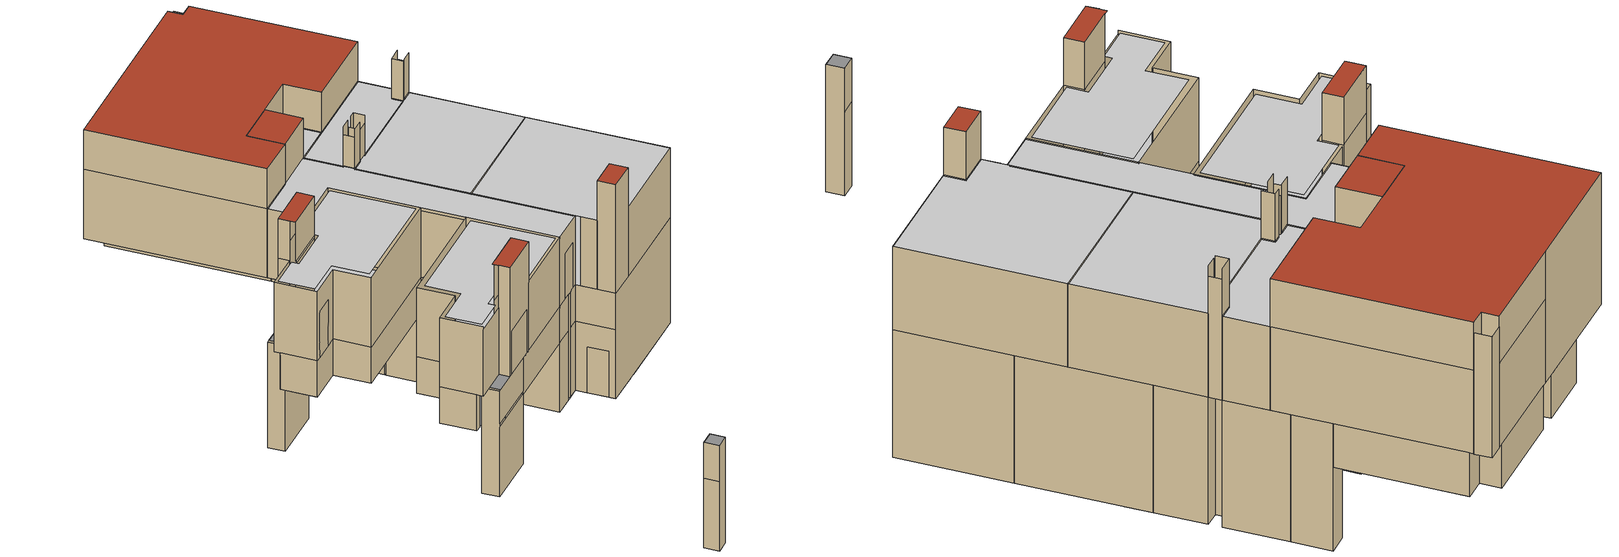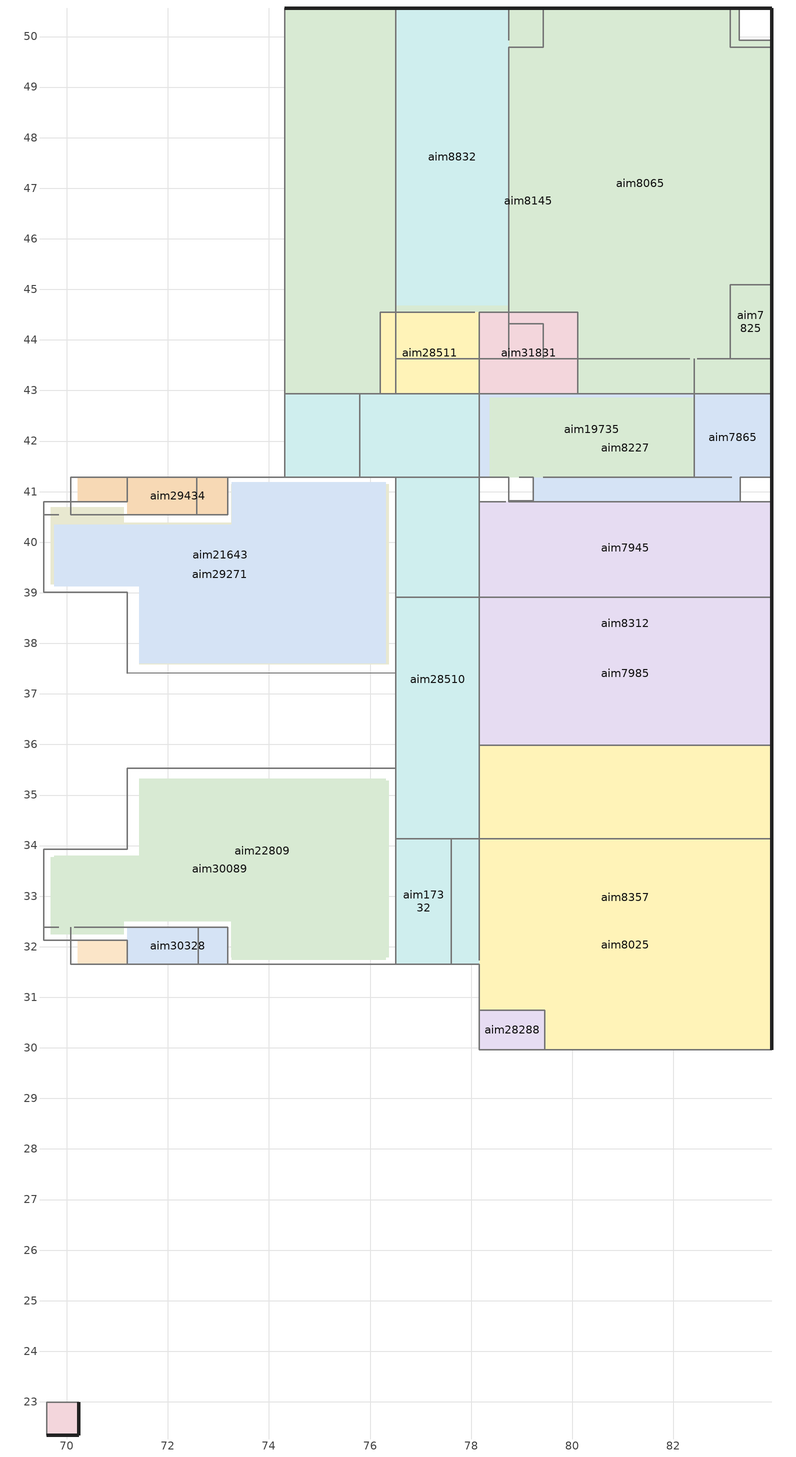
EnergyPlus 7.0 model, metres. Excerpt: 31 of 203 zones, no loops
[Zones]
aim6174
 floor to aim0381 (construction-32): 69.6,22.34 69.6,22.99 70.24,22.99 70.24,22.34 z154.23
 wall outside (aim0014): 69.6,22.34 70.24,22.34 70.24,22.99 z149.35:154.23
 wall to aim6214 (construction-31): 70.24,22.99 69.6,22.99 69.6,22.34 z149.35:152.55; 70.24,22.99 69.6,22.99 69.6,22.34 z152.55:154.23
 ceiling to aim5934 (construction-32): 70.24,22.34 70.24,22.99 69.6,22.99 69.6,22.34 z149.35
aim7825
 floor to aim8145 (construction-32): 83.12,43.63 83.12,45.09 83.94,45.09 83.94,43.63 z154.23
 wall outside (aim0014): 83.94,43.63 83.94,45.09 z149.35:154.23
 wall to aim7865 (construction-31): 83.12,43.63 83.94,43.63 z149.35:154.23
 wall to aim7785 (construction-31): 83.12,44.75 83.12,43.83 z149.35:151.49; 83.94,45.09 83.12,45.09 z149.35:152.55; 83.12,43.63,149.35 83.12,43.63,152.55 83.12,45.09,152.55 83.12,45.09,149.35 83.12,44.75,149.35 83.12,44.75,151.49 83.12,43.83,151.49 83.12,43.83,149.35
 wall to aim8065 (construction-31): 83.94,45.09 83.12,45.09 83.12,43.63 z152.55:154.23
 ceiling to aim7484 (construction-32): 83.94,43.63 83.94,45.09 83.12,45.09 83.12,43.63 z149.35
aim7865
 floor to aim8145 (construction-32): 82.41,43.01 82.41,43.63 83.94,43.63 83.94,43.01 z154.23
 floor to aim8227 (construction-32): 82.41,41.28 82.41,42.86 83.94,42.86 83.94,41.28 z154.23
 wall outside (aim0014): 83.94,41.28 83.94,43.63 z149.35:154.23
 wall to aim7785 (construction-31): 83.12,43.63 82.47,43.63 z149.35:152.55
 wall to aim8065 (construction-31): 83.12,43.63 82.47,43.63 z152.55:154.23
 wall to aim7905 (construction-31): 83.45,41.28 83.94,41.28 z149.35:154.23
 wall to aim7945 (construction-31): 82.41,41.28 83.15,41.28 z149.35:154.23
 wall to aim15850 (construction-31): 82.41,43.63 82.41,41.28 z149.35:152.55
 wall to aim19735 (construction-31): 82.41,43.63 82.41,41.28 z152.55:154.23
 ceiling to aim7484 (construction-32): 83.94,41.28 83.94,43.63 82.41,43.63 82.41,41.28 z149.35
aim7945
 floor to aim8227 (construction-32): 79.23,40.8 79.23,41.18 83.32,41.18 83.32,40.8 z154.23
 floor to aim28510 (construction-32): 76.51,38.92 76.51,41.28 78.06,41.28 78.06,38.92 z154.23
 floor to aim8312 (construction-32): 78.16,38.98 78.16,40.8 83.94,40.8 83.94,38.98 z154.23
 wall outside (aim0014): 83.94,38.92 83.94,40.8 z149.35:154.23
 wall to aim15850 (construction-31): 82.41,41.28 79.42,41.28 z149.35:152.55; 78.49,41.28 77.58,41.28 z149.35:151.49; 76.51,41.28,149.35 76.51,41.28,152.58 78.75,41.28,152.58 78.75,41.28,149.35 78.49,41.28,149.35 78.49,41.28,151.49 77.58,41.28,151.49 77.58,41.28,149.35
 wall to aim19735 (construction-31): 82.41,41.28 79.42,41.28 z152.55:154.23; 78.75,41.28 76.51,41.28 z152.73:154.23
 wall to aim7905 (construction-31): 83.94,40.8 83.32,40.8 83.32,41.28 z149.35:154.23
 wall to aim21903 (construction-31): 79.23,41.28 79.23,40.82 78.75,40.82 78.75,41.28 z149.35:154.23
 wall to aim15953 (construction-31): 76.51,41.28 76.51,38.92 z149.35:152.58
 wall to aim21643 (construction-31): 76.51,41.28 76.51,38.92 z152.73:154.23
 wall to aim7985 (construction-31): 76.51,38.92 83.94,38.92 z149.35:154.23
 ceiling to aim7484 (construction-32): 83.94,38.92 83.94,40.8 83.32,40.8 83.32,41.28 79.23,41.28 79.23,40.82 78.75,40.82 78.75,41.28 76.51,41.28 76.51,38.92 z149.35
aim7985
 floor to aim8312 (construction-32): 78.16,35.98 78.16,38.82 83.94,38.82 83.94,35.98 z154.23
 floor to aim28510 (construction-32): 76.51,34.14 76.51,38.92 78.06,38.92 78.06,34.14 z154.23
 floor to aim8357 (construction-32): 78.16,34.26 78.16,35.98 83.94,35.98 83.94,34.26 z154.23
 wall outside (aim0014): 83.94,34.14 83.94,38.92 z149.35:154.23
 wall to aim17004 (construction-31): 76.51,35.53 76.51,34.22 z149.35:152.55
 wall to aim0381 (construction-31): 76.51,37.42 76.51,35.53 z149.35:154.23
 wall to aim15953 (construction-31): 76.51,38.86 76.51,37.42 z149.35:152.55
 wall to aim22809 (construction-31): 76.51,35.53 76.51,34.22 z152.55:154.23
 wall to aim21643 (construction-31): 76.51,38.86 76.51,37.42 z152.55:154.23
 wall to aim8025 (construction-31): 77.8,34.14 78.71,34.14 z149.35:151.49; 77.8,34.14,149.35 77.8,34.14,151.49 78.71,34.14,151.49 78.71,34.14,149.35 83.94,34.14,149.35 83.94,34.14,154.23 77.61,34.14,154.23 77.61,34.14,149.35
 wall to aim17332 (construction-31): 76.51,34.14 77.61,34.14 z149.35:154.23
 ceiling to aim7484 (construction-32): 83.94,37.91 83.94,38.92 76.51,38.92 76.51,37.91 z149.35
 ceiling to aim7665 (construction-32): 83.94,35.61 83.94,37.81 79.92,37.81 79.92,35.61 z149.35
 ceiling to aim0381 (construction-32): 79.92,34.26 79.92,37.81 76.51,37.81 76.51,34.26 z149.35
 ceiling to aim7705 (construction-32): 83.94,34.26 83.94,35.61 79.92,35.61 79.92,34.26 z149.35
aim8025
 floor to aim8357 (construction-32): 78.16,30.74 78.16,34.1 83.94,34.1 83.94,29.96 79.45,29.96 79.45,30.74 z154.23
 floor to aim28510 (construction-32): 77.61,31.65 77.61,34.14 78.06,34.14 78.06,31.65 z154.23
 floor to aim28288 (construction-32): 78.16,29.96 78.16,30.74 79.45,30.74 79.45,29.96 z154.23
 wall outside (aim0014): 83.94,29.96 83.94,34.14 z149.35:154.23
 wall to aim7223 (construction-31): 78.16,29.96 83.94,29.96 z149.35:154.23
 wall to aim0381 (construction-31): 77.69,31.65 78.16,31.65 z149.35:152.55; 77.69,31.65 78.16,31.65 78.16,29.96 z152.55:154.23; 78.16,31.17 78.16,30.25 z149.35:151.49; 78.16,29.96,152.55 78.16,31.65,152.55 78.16,31.65,149.35 78.16,31.17,149.35 78.16,31.17,151.49 78.16,30.25,151.49 78.16,30.25,149.35 78.16,29.96,149.35
 wall to aim17332 (construction-31): 77.61,34.14 77.61,31.65 z149.35:154.23
 ceiling to aim7705 (construction-32): 83.94,29.96 83.94,34.14 80.04,34.14 80.04,29.96 z149.35
 ceiling to aim0381 (construction-32): 79.74,33.8 79.74,34.14 77.61,34.14 77.61,33.8 z149.35
 ceiling to aim17373 (construction-32): 78.16,31.65 78.16,29.96 79.74,29.96 79.74,33.42 77.61,33.42 77.61,31.65 z149.35
aim8065
 floor to aim8145 (construction-32): 78.75,44.69 78.75,49.79 79.43,49.79 79.43,50.56 83.12,50.56 83.12,49.79 83.94,49.79 83.94,45.09 83.12,45.09 83.12,43.63 80.19,43.63 80.19,44.69 z154.23
 floor to aim31831 (construction-32): 79.58,43.77 79.58,44.55 80.11,44.55 80.11,43.77 z154.23
 wall outside (aim0014): 83.94,45.09 83.94,49.79 / 83.12,50.56 79.43,50.56 z152.55:154.23
 wall to aim19735 (construction-31): 79.43,43.63 82.32,43.63 z152.55:154.23
 wall to aim8832 (construction-31): 78.75,49.79 78.75,44.32 z152.55:154.23
 wall to aim8718 (construction-31): 79.43,50.56 79.43,49.79 78.75,49.79 z152.55:154.23
 wall to aim7745 (construction-31): 83.94,49.79 83.12,49.79 83.12,50.56 z152.55:154.23
 wall to aim15771 (construction-31): 78.75,44.32 79.43,44.32 79.43,43.63 z152.55:154.23
 ceiling to aim7785 (aim0068): 79.43,44.32 79.43,43.63 83.12,43.63 83.12,45.09 83.94,45.09 83.94,49.79 83.12,49.79 83.12,50.56 79.43,50.56 79.43,49.79 78.75,49.79 78.75,44.32 z152.55
aim8105
 wall outside (aim0014): 83.94,49.93 83.94,50.56 83.31,50.56 z154.21:158.85
 wall to aim8145 (construction-31): 83.31,50.56 83.31,49.93 83.94,49.93 z154.23:157.43; 83.31,50.56 83.31,49.93 83.94,49.93 z157.43:159.26
aim8145
 wall outside (aim0014): 83.94,42.93 83.94,49.93 / 83.31,50.56 79.23,50.56 z154.23:157.43; 83.94,42.93 83.94,49.93 / 83.31,50.56 79.23,50.56 z157.43:159.26; 79.23,50.56 74.31,50.56 z154.23:159.26
 wall to aim28510 (construction-31): 74.54,42.93 75.46,42.93 z154.23:156.36; 74.54,42.93,154.23 74.54,42.93,156.36 75.46,42.93,156.36 75.46,42.93,154.23 76.2,42.93,154.23 76.2,42.93,157.43 74.31,42.93,157.43 74.31,42.93,154.23
 wall to aim28669 (construction-31): 74.31,42.93 76.2,42.93 z157.43:159.26
 wall to aim0381 (construction-31): 74.31,50.56 74.31,42.93 z154.23:157.43; 74.31,50.56 74.31,42.93 z157.43:159.26
 wall to aim28511 (construction-31): 76.2,42.93 76.2,44.55 78.07,44.55 z154.23:157.43; 76.2,42.93 76.2,44.55 78.07,44.55 z157.43:159.26
 wall to aim31831 (construction-31): 78.66,44.55 79.58,44.55 z154.23:156.36; 80.11,44.55 80.11,42.93 z154.23:157.43; 78.66,44.55,154.23 78.66,44.55,156.36 79.58,44.55,156.36 79.58,44.55,154.23 80.11,44.55,154.23 80.11,44.55,157.43 78.16,44.55,157.43 78.16,44.55,154.23
 wall to aim32067 (construction-31): 78.16,44.55 80.11,44.55 80.11,42.93 z157.43:159.26
 wall to aim8227 (construction-31): 80.11,42.93 83.94,42.93 z154.23:157.43
 wall to aim8402 (construction-31): 80.11,42.93 83.94,42.93 z157.43:159.26
 ceiling to aim0381 (construction-32): 76,43.01 76,44.69 76.31,44.69 76.31,50.24 74.48,50.24 74.48,43.01 z154.23
 roof outside (aim0073): 74.31,42.93 76.2,42.93 76.2,44.55 80.11,44.55 80.11,42.93 83.94,42.93 83.94,49.93 83.31,49.93 83.31,50.56 74.31,50.56 z159.26
aim8227
 wall outside (aim0014): 83.94,41.28 83.94,42.93 z154.23:157.43
 wall to aim8272 (construction-31): 83.32,40.8 83.32,41.28 83.94,41.28 z154.23:157.43
 wall to aim8312 (construction-31): 79.23,40.8 83.32,40.8 z154.23:157.43
 wall to aim29741 (construction-31): 78.95,41.28 79.23,41.28 79.23,40.8 z154.23:157.43
 wall to aim28510 (construction-31): 78.16,42.72 78.16,41.8 z154.23:156.36; 78.16,41.28,157.43 78.16,42.93,157.43 78.16,42.93,154.23 78.16,42.72,154.23 78.16,42.72,156.36 78.16,41.8,156.36 78.16,41.8,154.23 78.16,41.28,154.23
 wall to aim29782 (construction-31): 78.16,41.28 78.66,41.28 z154.23:157.43
 wall to aim31831 (construction-31): 80.11,42.93 78.16,42.93 z154.23:157.43
 ceiling to aim8402 (aim0068): 78.16,41.28 78.16,42.93 83.94,42.93 83.94,41.28 83.32,41.28 83.32,40.8 79.23,40.8 79.23,41.28 z157.43
aim8272
 wall outside (aim0014): 83.94,40.8 83.94,41.28 z154.21:158.85
 wall to aim8402 (construction-31): 83.94,41.28 83.32,41.28 83.32,40.8 z157.43:159.26
 wall to aim8312 (construction-31): 83.46,40.8 83.94,40.8 z154.23:157.43
 wall to aim8442 (construction-31): 83.46,40.8 83.94,40.8 z157.43:159.26
aim8312
 wall outside (aim0014): 83.94,35.98 83.94,40.8 z154.23:157.43
 wall to aim29741 (construction-31): 79.23,40.8 78.75,40.8 z154.23:157.3
 wall to aim29782 (construction-31): 78.68,40.8 78.16,40.8 z154.23:157.43
 wall to aim28510 (construction-31): 78.16,40.58 78.16,39.67 z154.23:156.36; 78.16,35.98,157.43 78.16,40.8,157.43 78.16,40.8,154.23 78.16,40.58,154.23 78.16,40.58,156.36 78.16,39.67,156.36 78.16,39.67,154.23 78.16,35.98,154.23
 wall to aim8357 (construction-31): 78.16,35.98 83.94,35.98 z154.23:157.43
 ceiling to aim8442 (aim0068): 78.16,35.98 78.16,40.8 83.94,40.8 83.94,35.98 z157.43
aim8357
 wall outside (aim0014): 83.94,29.96 83.94,35.98 z154.23:157.43
 wall to aim7223 (construction-31): 79.45,29.96 83.94,29.96 z154.23:157.43
 wall to aim0381 (construction-31): 78.16,31.43 78.16,30.74 z154.23:157.43
 wall to aim28510 (construction-31): 78.16,35.77 78.16,34.85 z154.23:156.36; 78.16,31.73,157.43 78.16,35.98,157.43 78.16,35.98,154.23 78.16,35.77,154.23 78.16,35.77,156.36 78.16,34.85,156.36 78.16,34.85,154.23 78.16,31.73,154.23
 wall to aim28288 (construction-31): 78.16,30.74 79.45,30.74 79.45,29.96 z154.23:157.43
 ceiling to aim8482 (aim0068): 78.16,30.74 78.16,35.98 83.94,35.98 83.94,29.96 79.45,29.96 79.45,30.74 z157.43
aim8832
 floor to aim8145 (construction-32): 76.51,44.69 76.51,50.56 78.75,50.56 78.75,44.69 z154.23
 floor to aim31831 (construction-32): 78.16,43.77 78.16,44.55 78.67,44.55 78.67,43.77 z154.23
 floor to aim28511 (construction-32): 76.61,43.77 76.61,44.55 78.16,44.55 78.16,43.77 z154.23
 wall outside (aim0014): 78.75,50.56 76.51,50.56 z152.55:154.23
 wall to aim0381 (construction-31): 76.51,50.56 76.51,43.63 z152.55:154.23
 wall to aim19735 (construction-31): 76.51,43.63 78.75,43.63 z152.55:154.23
 wall to aim15771 (construction-31): 78.75,43.63 78.75,44.32 z152.73:154.23
 wall to aim8718 (construction-31): 78.75,49.93 78.75,50.56 z152.55:154.23
 ceiling to aim8678 (aim0068): 78.75,43.63 78.75,50.56 76.51,50.56 76.51,43.63 z152.55
aim15771
 floor to aim31831 (construction-32): 78.75,43.63 78.75,44.32 79.43,44.32 79.43,43.63 z154.23
 wall to aim15850 (construction-31): 78.75,43.63 79.43,43.63 z149.35:152.58
 wall to aim19735 (construction-31): 78.75,43.63 79.43,43.63 z152.73:154.23
 wall to aim8678 (construction-31): 78.75,44.32 78.75,43.63 z149.35:152.58
 wall to aim7785 (construction-31): 79.43,43.63 79.43,44.32 78.75,44.32 z149.35:152.55
 ceiling to aim7484 (construction-32): 79.43,43.63 79.43,44.32 78.75,44.32 78.75,43.63 z149.35
aim16006
 floor to aim29434 (construction-32): 71.2,40.54 71.2,41.28 72.5,41.28 72.5,40.54 z154.23
 floor to aim0381 (construction-32): 70.22,40.8 70.22,41.28 71.2,41.28 71.2,40.8 z154.23
 wall to aim0381 (construction-31): 72.26,41.28 70.43,41.28 z149.35:151.49; 72.57,41.28 70.08,41.28 z152.73:154.23; 70.08,41.28,149.35 70.08,41.28,152.58 72.57,41.28,152.58 72.57,41.28,149.35 72.26,41.28,149.35 72.26,41.28,151.49 70.43,41.28,151.49 70.43,41.28,149.35
 wall to aim15953 (construction-31): 70.08,40.54 72.57,40.54 z149.35:152.58; 72.57,40.54 72.57,41.28 z149.35:152.55
 wall to aim21643 (construction-31): 70.08,40.54 72.57,40.54 z152.73:154.23; 72.57,40.54 72.57,41.28 z152.55:154.23
 wall to aim21526 (construction-31): 70.08,41.28 70.08,40.54 z149.35:154.23
 ceiling to aim7484 (construction-32): 72.57,40.54 72.57,41.28 70.08,41.28 70.08,40.54 z149.35
aim17332
 floor to aim28510 (construction-32): 76.51,31.65 76.51,34.14 77.61,34.14 77.61,31.65 z154.23
 wall to aim17004 (construction-31): 76.51,34.14 76.51,31.65 z149.35:152.58
 wall to aim22809 (construction-31): 76.51,34.14 76.51,31.65 z152.73:154.23
 wall to aim0381 (construction-31): 76.51,31.65 77.39,31.65 z149.35:152.55; 76.51,31.65 77.39,31.65 z152.55:154.23
 ceiling to aim0381 (construction-32): 77.61,33.8 77.61,34.14 76.51,34.14 76.51,33.8 z149.35
 ceiling to aim17373 (construction-32): 77.61,31.65 77.61,33.42 76.51,33.42 76.51,31.65 z149.35
aim17543
 floor to aim30328 (construction-32): 71.2,31.65 71.2,32.39 72.5,32.39 72.5,31.65 z154.23
 floor to aim0381 (construction-32): 70.22,31.65 70.22,32.13 71.2,32.13 71.2,31.65 z154.23
 wall to aim0381 (construction-31): 70.08,31.65 72.6,31.65 z149.35:152.58; 70.08,31.65 72.6,31.65 z152.73:154.23
 wall to aim17004 (construction-31): 72.6,31.65 72.6,32.39 70.15,32.39 z149.35:152.55
 wall to aim22809 (construction-31): 72.6,31.65 72.6,32.39 70.15,32.39 z152.55:154.23
 wall to aim23002 (construction-31): 70.08,32.39 70.08,31.65 z149.35:154.23
 ceiling to aim17496 (construction-32): 72.6,31.65 72.6,32.39 70.08,32.39 70.08,31.65 z149.35
aim19735
 floor to aim8145 (construction-32): 80.11,42.93 80.11,43.47 82.32,43.47 82.32,42.93 z154.23
 floor to aim31831 (construction-32): 78.16,42.93 78.16,43.47 80.11,43.47 80.11,42.93 z154.23
 floor to aim28511 (construction-32): 76.61,42.93 76.61,43.47 78.16,43.47 78.16,42.93 z154.23
 floor to aim8227 (construction-32): 78.36,41.28 78.36,42.86 82.41,42.86 82.41,41.28 z154.23
 floor to aim28510 (construction-32): 75.85,41.28 75.85,42.93 78.16,42.93 78.16,41.49 76.51,41.49 76.51,41.28 z154.23
 wall to aim0381 (construction-31): 76.51,43.63 76.51,42.93 75.8,42.93 75.8,41.28 z152.55:154.23
 wall to aim21903 (construction-31): 78.97,41.28 79.12,41.28 z152.55:154.23
 wall to aim21643 (construction-31): 75.8,41.28 76.31,41.28 z152.55:154.23
 ceiling to aim15850 (aim0068): 82.41,41.28 82.41,43.63 76.51,43.63 76.51,42.93 75.8,42.93 75.8,41.28 z152.55
aim21643
 floor to aim29271 (construction-32): 69.76,39.13 69.76,40.35 73.26,40.35 73.26,41.18 76.31,41.18 76.31,37.61 71.43,37.61 71.43,39.13 z154.23
 floor to aim29434 (construction-32): 72.65,40.54 72.65,41.28 73.19,41.28 73.19,40.54 z154.23
 wall to aim0381 (construction-31): 69.55,40.54 69.55,39.01 71.2,39.01 71.2,37.41 76.51,37.42 / 75.8,41.28 72.66,41.28 z152.55:154.23
 wall to aim21526 (construction-31): 69.84,40.54 69.55,40.54 z152.55:154.23
 ceiling to aim15953 (aim0068): 71.2,39.01 71.2,37.41 76.51,37.42 76.51,41.28 72.57,41.28 72.57,40.54 69.55,40.54 69.55,39.01 z152.55
aim22809
 floor to aim30089 (construction-32): 69.76,32.51 69.76,33.8 71.43,33.8 71.43,35.32 76.31,35.32 76.31,31.74 73.26,31.74 73.26,32.51 z154.23
 floor to aim30328 (construction-32): 72.8,31.65 72.8,32.39 73.18,32.39 73.18,31.65 z154.23
 wall to aim0381 (construction-31): 72.6,31.65 76.51,31.65 / 76.51,35.53 71.2,35.53 71.2,33.93 69.55,33.93 69.55,32.39 z152.55:154.23
 wall to aim23002 (construction-31): 69.55,32.39 69.84,32.39 z152.55:154.23
 ceiling to aim17004 (aim0068): 72.6,32.39 72.6,31.65 76.51,31.65 76.51,35.53 71.2,35.53 71.2,33.93 69.55,33.93 69.55,32.39 z152.55
aim28288
 wall to aim7223 (construction-31): 78.16,29.96 79.45,29.96 z154.23:159.26
 wall to aim0381 (construction-31): 78.16,30.74 78.16,29.96 z154.23:159.26
 wall to aim8482 (construction-31): 79.45,29.96 79.45,30.74 78.16,30.74 z157.43:159.26
 roof outside (aim0073): 78.16,29.96 79.45,29.96 79.45,30.74 78.16,30.74 z159.26
aim28511
 wall to aim28510 (construction-31): 76.2,42.93 78.16,42.93 z154.23:157.3
 wall to aim28669 (construction-31): 76.2,42.93 78.16,42.93 z157.45:159.26
 wall to aim31831 (construction-31): 78.16,42.93 78.16,44.55 z154.23:157.43
 wall to aim32067 (construction-31): 78.16,42.93 78.16,44.55 z157.43:159.26
 roof outside (aim0073): 76.2,42.93 78.16,42.93 78.16,44.55 76.2,44.55 z159.26
aim28510
 wall to aim0381 (construction-31): 74.31,42.42 74.31,41.51 / 77.03,31.65 77.95,31.65 z154.23:156.36; 76.51,37.42 76.51,35.53 z154.23:157.3; 74.31,41.28,157.43 74.31,42.93,157.43 74.31,42.93,154.23 74.31,42.42,154.23 74.31,42.42,156.36 74.31,41.51,156.36 74.31,41.51,154.23 74.31,41.28,154.23; 76.51,31.65,154.23 77.03,31.65,154.23 77.03,31.65,156.36 77.95,31.65,156.36 77.95,31.65,154.23 78.16,31.65,154.23 78.16,31.65,157.43 76.51,31.65,157.43
 wall to aim29271 (construction-31): 74.31,41.28 76.51,41.28 76.51,37.42 z154.23:157.43
 wall to aim30089 (construction-31): 76.51,35.53 76.51,31.65 z154.23:157.43
 wall to aim29782 (construction-31): 78.16,40.8 78.16,41.28 z154.23:157.3
 ceiling to aim0381 (construction-32): 75.7,41.28 75.7,42.93 74.31,42.93 74.31,41.28 z154.23
 ceiling to aim28669 (aim0068): 74.31,41.28 74.31,42.93 78.16,42.93 78.16,31.65 76.51,31.65 76.51,41.28 z157.43
aim29271
 wall to aim0381 (construction-31): 74.31,41.28 73.29,41.28 / 71.2,39.01 71.2,37.41 76.51,37.42 / 71.2,40.8 69.55,40.8 69.55,39.01 z154.23:157.43; 69.78,39.01 70.69,39.01 z154.23:156.36; 69.55,39.01,154.23 69.78,39.01,154.23 69.78,39.01,156.36 70.69,39.01,156.36 70.69,39.01,154.23 71.2,39.01,154.23 71.2,39.01,157.43 69.55,39.01,157.43
 wall to aim29434 (construction-31): 73.19,40.54 71.2,40.54 z154.23:157.3; 73.19,41.28 73.19,40.54 z154.23:157.43
 ceiling to aim29317 (aim0068): 69.69,39.17 69.69,40.69 71.13,40.69 71.13,40.38 73.26,40.38 73.26,41.14 76.37,41.14 76.37,37.58 71.44,37.58 71.44,39.17 z157.43
aim29434
 wall to aim0381 (construction-31): 73.14,41.28 71.2,41.28 71.2,40.8 z154.23:157.43; 73.14,41.28 71.2,41.28 71.2,40.8 z157.43:159.26
 wall to aim29317 (construction-31): 71.2,40.54 73.19,40.54 z157.45:159.26; 73.19,40.54 73.19,41.28 z157.43:159.26
 roof outside (aim0073): 71.2,40.54 73.19,40.54 73.19,41.28 71.2,41.28 z159.26
aim29741
 wall to aim8442 (construction-31): 78.75,40.8 79.23,40.8 z157.45:158.88
 wall to aim29782 (construction-31): 78.75,41.28 78.75,40.8 z154.23:158.88
 wall to aim8402 (construction-31): 79.23,40.8 79.23,41.28 78.95,41.28 z157.43:159.26
aim29782
 wall to aim8442 (construction-31): 78.16,40.8 78.68,40.8 z157.43:159.26
 wall to aim28669 (construction-31): 78.16,41.28 78.16,40.8 z157.45:158.88
 wall to aim8402 (construction-31): 78.66,41.28 78.16,41.28 z157.43:159.26
aim30089
 wall to aim0381 (construction-31): 73.18,31.65 76.51,31.65 / 69.55,33.93 69.55,32.13 / 76.51,35.53 71.2,35.53 71.2,33.93 z154.23:157.43; 70.68,33.93 69.77,33.93 z154.23:156.36; 69.55,32.13 71.2,32.13 z154.23:157.3; 69.55,33.93,154.23 69.55,33.93,157.43 71.2,33.93,157.43 71.2,33.93,154.23 70.68,33.93,154.23 70.68,33.93,156.36 69.77,33.93,156.36 69.77,33.93,154.23
 wall to aim30328 (construction-31): 71.41,32.39 73.18,32.39 73.18,31.65 z154.23:157.43
 ceiling to aim30211 (aim0068): 69.69,32.25 69.69,33.77 71.44,33.77 71.44,35.28 76.37,35.28 76.37,31.79 73.26,31.79 73.26,32.55 71.13,32.55 71.13,32.25 z157.43
aim30328
 wall to aim0381 (construction-31): 71.33,31.65 73.06,31.65 z154.23:156.26; 71.2,32.13 71.2,31.65 z154.23:159.26; 71.2,31.65,154.23 71.33,31.65,154.23 71.33,31.65,156.26 73.06,31.65,156.26 73.06,31.65,154.23 73.18,31.65,154.23 73.18,31.65,159.26 71.2,31.65,159.26
 wall to aim30211 (construction-31): 73.18,31.65 73.18,32.39 71.41,32.39 z157.43:159.26
 roof outside (aim0073): 71.2,31.65 73.18,31.65 73.18,32.39 71.2,32.39 z159.26
aim31831
 ceiling to aim32067 (aim0068): 78.16,42.93 78.16,44.55 80.11,44.55 80.11,42.93 z157.43
[Site:Location]
Waltham  MA United States: Latitude {deg}=42.408; Longitude {deg}=-71.2527; Time Zone {hr}=-5.93773; Elevation {m}=45
[Site:GroundTemperature:BuildingSurface]
18.89, 18.92, 19.02, 19.12, 19.21, 19.23, 19.07, 19.32, 19.09, 19.21, 19.13, 18.96
[SizingPeriod:DesignDay] Day of Month=21; Humidity Indicating Type=Wet-Bulb
Name | Maximum Dry-Bulb Temperature {C} | Wet-Bulb at Max {C} | Barometric Pressure {Pa} | Wind Speed {m/s} | Wind Direction {deg} | Month | Day Type | Daily Dry-Bulb Temperature Range {deltaC} | Barometric Pressure {Pa}}
GBS_04R20_265135 Winter | -13.7 | -13.7 | 99400 | 7.5 | 320 | 1 | WinterDesignDay
GBS_04R20_265135 Summer | 30.7 | 21.9 |  | 0 | 0 | 7 | SummerDesignDay | 8.5 | 99800
[BUILDING]
Project Name: Building Azimuth=0; Building Terrain=Suburbs; Loads Convergence Tolerance=4E-02; Temperature Convergence Tolerance=4E-01; Solar Distribution=MinimalShadowing; Max Number of Warmup Days=25; Minimum Number of Warmup Days=6
[MATERIAL]
aim0017: Rough, 0.2032, 0.53, 1280, 840, 0.9, 0.75, 0.75
aim0076: Rough, 0.1016, 0.89, 1920, 790, 0.9, 0.75, 0.75
mat-353: Smooth, 0.01588, 0.160266, 800.923, 837.36, 0.9, 0.75, 0.75
mat-264: Smooth, 0.10159, 1.3112, 2242.58, 837.36, 0.9, 0.75, 0.75
[MATERIAL:AirGap]
mat-464: 0.109188
[CONSTRUCTION]
aim0014: aim0017, aim0017
aim0068: aim0017
aim0073: aim0076
construction-31: mat-353, mat-464, mat-353
construction-32: mat-264
[ZONE]
aim6174: 0, 0, 0, 0, 1, 1, 2.95011, 1.21943, 0.41335
aim7825: 0, 0, 0, 0, 1, 1, 3.49923, 4.1863, 1.19635
aim7865: 0, 0, 0, 0, 1, 1, 3.84583, 13.81343, 3.59179
aim7945: 0, 0, 0, 0, 1, 1, 4.26696, 72.73382, 17.0458
aim7985: 0, 0, 0, 0, 1, 1, 4.64553, 157.3058, 33.86172
aim8025: 0, 0, 0, 0, 1, 1, 4.8002, 112.416, 23.41903
aim8065: 0, 0, 0, 0, 1, 1, 1.35793, 45.07649, 33.19498
aim8105: 0, 0, 0, 0, 1, 1, 830.237, 0.77212, 0.00093
aim8145: 0, 0, 0, 0, 1, 1, 2.4654, 298.402, 121.036
aim8227: 0, 0, 0, 0, 1, 1, 3.09262, 32.09623, 10.37832
aim8272: 0, 0, 0, 0, 1, 1, 626.731, 0.58286, 0.00093
aim8312: 0, 0, 0, 0, 1, 1, 3.05349, 82.31838, 26.95879
aim8357: 0, 0, 0, 0, 1, 1, 3.03782, 99.91079, 32.889
aim8832: 0, 0, 0, 0, 1, 1, 1.34094, 20.78365, 15.49929
aim15771: 0, 0, 0, 0, 1, 1, 3.09428, 1.44184, 0.46597
aim16006: 0, 0, 0, 0, 1, 1, 3.53582, 6.4748, 1.8312
aim17332: 0, 0, 0, 0, 1, 1, 4.40386, 10.17049, 2.30945
aim17543: 0, 0, 0, 0, 1, 1, 3.5123, 6.50566, 1.85225
aim19735: 0, 0, 0, 0, 1, 1, 1.29717, 19.50656, 15.0378
aim21643: 0, 0, 0, 0, 1, 1, 1.29592, 28.58916, 22.06084
aim22809: 0, 0, 0, 0, 1, 1, 1.32988, 29.39837, 22.10607
aim28288: 0, 0, 0, 0, 1, 1, 3.49799, 3.5025, 1.00129
aim28510: 0, 0, 0, 0, 1, 1, 3.06459, 63.34406, 20.66968
aim28511: 0, 0, 0, 0, 1, 1, 6.38357, 12.97837, 2.03309
aim29271: 0, 0, 0, 0, 1, 1, 3.42457, 61.47187, 17.95023
aim29434: 0, 0, 0, 0, 1, 1, 3.85871, 5.20841, 1.34978
aim29741: 0, 0, 0, 0, 1, 1, 381.366, 0.35467, 0.00093
aim29782: 0, 0, 0, 0, 1, 1, 563.548, 0.5241, 0.00093
aim30089: 0, 0, 0, 0, 1, 1, 3.42708, 62.4309, 18.21693
aim30328: 0, 0, 0, 0, 1, 1, 4.07538, 5.03289, 1.23495
aim31831: 0, 0, 0, 0, 1, 1, 3.64315, 8.42532, 2.31265
[PEOPLE]
people-aim6174: aim6174, peopleSched-19, People, 0.0413336, 0.5, 0.555556, aim6174-peep-activ-level
people-aim7825: aim7825, peopleSched-19, People, 0.119635, 0.5, 0.555556, aim7825-peep-activ-level
people-aim7865: aim7865, peopleSched-19, People, 0.359179, 0.5, 0.555556, aim7865-peep-activ-level
people-aim7945: aim7945, peopleSched-19, People, 1.70459, 0.5, 0.555556, aim7945-peep-activ-level
people-aim7985: aim7985, peopleSched-19, People, 3.38617, 0.5, 0.555556, aim7985-peep-activ-level
people-aim8025: aim8025, peopleSched-19, People, 2.34191, 0.5, 0.555556, aim8025-peep-activ-level
people-aim8105: aim8105, peopleSched-19, People, 0, 0.5, 0.555556, aim8105-peep-activ-level
people-aim8145: aim8145, aim0136, People, 6.13109, 0.5, 0.555556, aim8145-peep-activ-level
people-aim8227: aim8227, aim0136, People, 1.03784, 0.5, 0.555556, aim8227-peep-activ-level
people-aim8272: aim8272, peopleSched-19, People, 0, 0.5, 0.555556, aim8272-peep-activ-level
people-aim8312: aim8312, aim0136, People, 2.69589, 0.5, 0.555556, aim8312-peep-activ-level
people-aim8357: aim8357, aim0136, People, 3.2889, 0.5, 0.555556, aim8357-peep-activ-level
people-aim15771: aim15771, peopleSched-19, People, 0.0465953, 0.5, 0.555556, aim15771-peep-activ-level
people-aim16006: aim16006, peopleSched-19, People, 0.183124, 0.5, 0.555556, aim16006-peep-activ-level
people-aim17332: aim17332, peopleSched-19, People, 0.230948, 0.5, 0.555556, aim17332-peep-activ-level
people-aim17543: aim17543, peopleSched-19, People, 0.18522, 0.5, 0.555556, aim17543-peep-activ-level
people-aim28288: aim28288, peopleSched-19, People, 0.100129, 0.5, 0.555556, aim28288-peep-activ-level
people-aim28510: aim28510, aim0136, People, 2.06697, 0.5, 0.555556, aim28510-peep-activ-level
people-aim28511: aim28511, aim0136, People, 0.203307, 0.5, 0.555556, aim28511-peep-activ-level
people-aim29271: aim29271, aim0136, People, 1.79502, 0.5, 0.555556, aim29271-peep-activ-level
people-aim29434: aim29434, peopleSched-19, People, 0.134978, 0.5, 0.555556, aim29434-peep-activ-level
people-aim29741: aim29741, peopleSched-19, People, 0, 0.5, 0.555556, aim29741-peep-activ-level
people-aim29782: aim29782, peopleSched-19, People, 0, 0.5, 0.555556, aim29782-peep-activ-level
people-aim30089: aim30089, aim0136, People, 1.82168, 0.5, 0.555556, aim30089-peep-activ-level
people-aim30328: aim30328, aim0136, People, 0.123491, 0.5, 0.555556, aim30328-peep-activ-level
people-aim31831: aim31831, aim0136, People, 0.231263, 0.5, 0.555556, aim31831-peep-activ-level
[LIGHTS] Design Level Calculation Method=LightingLevel; Return Air Fraction=0; Fraction Radiant=0.35; Fraction Visible=0.25; Fraction Replaceable.=0; LightEndUseKey=GeneralLights
Name | Zone | Schedule | Design Level
lights-aim6174 | aim6174 | LightSched-6 | 5.266079
lights-aim7825 | aim7825 | LightSched-6 | 15.2415
lights-aim7865 | aim7865 | LightSched-6 | 45.7594
lights-aim7945 | aim7945 | LightSched-6 | 217.163
lights-aim7985 | aim7985 | LightSched-6 | 431.398
lights-aim8025 | aim8025 | LightSched-6 | 298.358
lights-aim8105 | aim8105 | LightSched-6 | 0.0118482
lights-aim8145 | aim8145 | aim0130 | 1693.67
lights-aim8227 | aim8227 | aim0130 | 145.225
lights-aim8272 | aim8272 | LightSched-6 | 0.0118482
lights-aim8312 | aim8312 | aim0130 | 377.237
lights-aim8357 | aim8357 | aim0130 | 460.219
lights-aim15771 | aim15771 | LightSched-6 | 5.93646
lights-aim16006 | aim16006 | LightSched-6 | 23.3295
lights-aim17332 | aim17332 | LightSched-6 | 29.4224
lights-aim17543 | aim17543 | LightSched-6 | 23.5977
lights-aim28288 | aim28288 | LightSched-6 | 12.7564
lights-aim28510 | aim28510 | aim0130 | 289.233
lights-aim28511 | aim28511 | aim0130 | 28.4492
lights-aim29271 | aim29271 | aim0130 | 251.179
lights-aim29434 | aim29434 | LightSched-6 | 17.1962
lights-aim29741 | aim29741 | LightSched-6 | 0.0118482
lights-aim29782 | aim29782 | LightSched-6 | 0.0118482
lights-aim30089 | aim30089 | aim0130 | 254.911
lights-aim30328 | aim30328 | aim0130 | 17.2808
lights-aim31831 | aim31831 | aim0130 | 32.3611
[ElectricEquipment] Design Level Calculation Method=EquipmentLevel; Fraction Latent=0; Fraction Radiant=0.3; Fraction Lost=0; Default end use category=0
Name | Zone | Schedule | Design Level
electrical-aim6174 | aim6174 | EquipSched-6 | 6.67124
electrical-aim7825 | aim7825 | EquipSched-6 | 19.3092
electrical-aim7865 | aim7865 | EquipSched-6 | 57.9716
electrical-aim7945 | aim7945 | EquipSched-6 | 275.121
electrical-aim7985 | aim7985 | EquipSched-6 | 546.527
electrical-aim8025 | aim8025 | EquipSched-6 | 377.985
electrical-aim8105 | aim8105 | EquipSched-6 | 0
electrical-aim8145 | aim8145 | aim0130 | 1954.23
electrical-aim8227 | aim8227 | aim0130 | 167.567
electrical-aim8272 | aim8272 | EquipSched-6 | 0
electrical-aim8312 | aim8312 | aim0130 | 435.273
electrical-aim8357 | aim8357 | aim0130 | 531.021
electrical-aim15771 | aim15771 | EquipSched-6 | 7.52048
electrical-aim16006 | aim16006 | EquipSched-6 | 29.5563
electrical-aim17332 | aim17332 | EquipSched-6 | 37.275
electrical-aim17543 | aim17543 | EquipSched-6 | 29.8946
electrical-aim28288 | aim28288 | EquipSched-6 | 16.1609
electrical-aim28510 | aim28510 | aim0130 | 333.73
electrical-aim28511 | aim28511 | aim0130 | 32.826
electrical-aim29271 | aim29271 | aim0130 | 289.822
electrical-aim29434 | aim29434 | EquipSched-6 | 21.7855
electrical-aim29741 | aim29741 | EquipSched-6 | 0
electrical-aim29782 | aim29782 | EquipSched-6 | 0
electrical-aim30089 | aim30089 | aim0130 | 294.128
electrical-aim30328 | aim30328 | aim0130 | 19.9393
electrical-aim31831 | aim31831 | aim0130 | 37.3397
[Schedule:Day:Interval]
aim0127: NO, 6:00, 0, 7:00, 0.1, 8:00, 0.3, 12:00, 0.9, 13:00, 0.8, 17:00, 0.9, 18:00, 0.5, 20:00, 0.3, 22:00, 0.2, 24:00, 0
aim0133; ds-205-Occ: NO, 7:00, 0, 8:00, 0.1, 9:00, 0.2, 11:00, 0.95, 13:00, 0.45, 18:00, 0.95, 19:00, 0.3, 22:00, 0.1, 24:00, 0
ds-202-Equip: NO, 7:00, 0.21098, 8:00, 0.3, 12:00, 0.9, 13:00, 0.8, 17:00, 0.9, 18:00, 0.5, 20:00, 0.3, 22:00, 0.2, 24:00, 0.21098
ds-200-Equip: NO, 8:00, 0.21098, 12:00, 0.3, 17:00, 0.15, 24:00, 0.21098
ds-201-Equip: NO, 24:00, 0.21098
ds-203-Occ: NO, 7:00, 0, 9:00, 0.1, 13:00, 0.3, 18:00, 0.1, 24:00, 0
ds-204-Occ: NO, 24:00, 0
ds-202-Light: NO, 7:00, 0.156978, 8:00, 0.3, 12:00, 0.9, 13:00, 0.8, 17:00, 0.9, 18:00, 0.5, 20:00, 0.3, 22:00, 0.2, 24:00, 0.156978
ds-200-Light: NO, 8:00, 0.156978, 12:00, 0.3, 17:00, 0.15, 24:00, 0.156978
ds-201-Light: NO, 24:00, 0.156978
[Schedule:Week:Daily]
aim0128: aim0127, aim0127, aim0127, aim0127, aim0127, aim0127, aim0127, aim0127, aim0127, aim0127, aim0127, aim0127
aim0134: aim0133, aim0133, aim0133, aim0133, aim0133, aim0133, aim0133, aim0133, aim0133, aim0133, aim0133, aim0133
ws-57-Equip: ds-201-Equip, ds-202-Equip, ds-202-Equip, ds-202-Equip, ds-202-Equip, ds-202-Equip, ds-200-Equip, ds-201-Equip, ds-202-Equip, ds-201-Equip, ds-201-Equip, ds-201-Equip
ws-11-Occ: ds-204-Occ, ds-205-Occ, ds-205-Occ, ds-205-Occ, ds-205-Occ, ds-205-Occ, ds-203-Occ, ds-204-Occ, ds-205-Occ, ds-204-Occ, ds-204-Occ, ds-204-Occ
ws-57-Light: ds-201-Light, ds-202-Light, ds-202-Light, ds-202-Light, ds-202-Light, ds-202-Light, ds-200-Light, ds-201-Light, ds-202-Light, ds-201-Light, ds-201-Light, ds-201-Light
[Schedule:Year]
aim0130: Fraction, aim0128, 01, 01, 12, 31
aim0136: Fraction, aim0134, 01, 01, 12, 31
EquipSched-6: Fraction, ws-57-Equip, 01, 01, 12, 31
peopleSched-19: Fraction, ws-11-Occ, 01, 01, 12, 31
LightSched-6: Fraction, ws-57-Light, 01, 01, 12, 31
[Schedule:Compact]
aim6174-peep-activ-level; aim7825-peep-activ-level; aim7865-peep-activ-level; aim7945-peep-activ-level; aim7985-peep-activ-level; aim8025-peep-activ-level; aim8105-peep-activ-level; aim8272-peep-activ-level; aim15771-peep-activ-level; aim16006-peep-activ-level; aim17332-peep-activ-level; aim17543-peep-activ-level; aim28288-peep-activ-level; aim29434-peep-activ-level; aim29741-peep-activ-level; aim29782-peep-activ-level: Any Number, Through: 12/31, For: AllDays, Until: 24:00
aim8145-peep-activ-level; aim8227-peep-activ-level; aim8312-peep-activ-level; aim8357-peep-activ-level; aim28510-peep-activ-level; aim28511-peep-activ-level; aim29271-peep-activ-level; aim30089-peep-activ-level; aim30328-peep-activ-level; aim31831-peep-activ-level: Any Number, Through: 12/31, For: AllDays, Until: 24:00, 131.882
